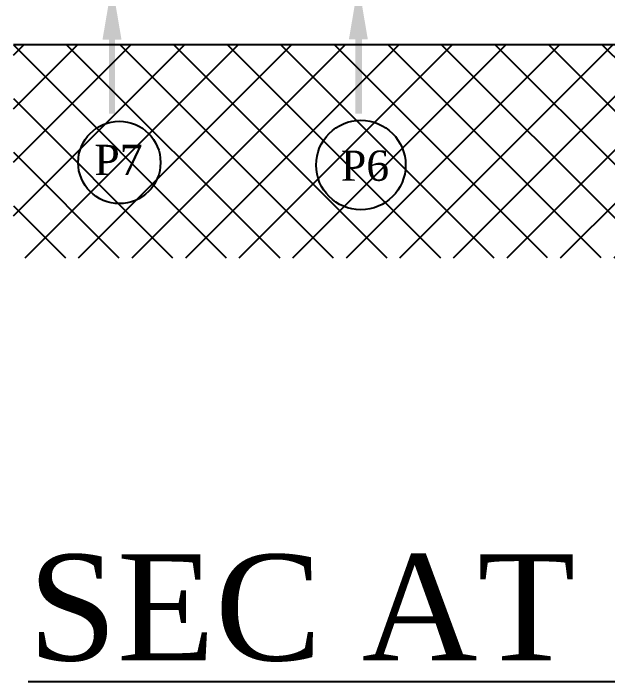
# Model space of a CAD drawing. Header units: millimetres. Extents: x -665 to 1025117, y -27997 to 4210.
# Drawn here: x 1451 to 3412, y -27997 to -25792 of the extents above; entities that cross this region are included whole.
import ezdxf

# ---------------------------------------------------------------- set-up
doc = ezdxf.new("R2010")
doc.units = ezdxf.units.MM
for name, color, linetype in [('$1$PDF_Text', 7, 'Continuous'), ('$2$PDF_0', 7, 'Continuous'), ('AA_Architecture', 7, 'Continuous')]:
    doc.layers.add(name, color=color, linetype=linetype)
doc.styles.add('$0$PDF Arial', font='arial.ttf')

msp = doc.modelspace()

# ---------------------------------------------------------------- hatches: boundary and pattern name
h = msp.add_hatch()
h.set_pattern_fill('ANSI37', color=256, scale=1000)
h.set_pattern_definition([(45, (180453.77, 103045.56), (-88.38835, 88.38835), []), (135, (180453.77, 103045.56), (-88.38835, -88.38835), [])])
h.paths.add_polyline_path([(1450.625, -26598.309), (3650.625, -26598.309), (3650.625, -25894.177), (1450.625, -25894.177)], is_closed=False)

# ---------------------------------------------------------------- linework, layer by layer
at = {"layer": '$2$PDF_0', "lineweight": 25}
for centre, radius in [((1800.413, -26283.926), 135.919), ((2597.556, -26292.342), 147.655)]:
    msp.add_circle(centre, radius, dxfattribs=at)
at = {"layer": '$2$PDF_0', "transparency": 33554559}
for points in [[(1807.477, -25878.116), (1776.186, -25694.282), (1744.896, -25878.116)], [(2557.985, -25878.095), (2589.276, -25694.261), (2620.567, -25878.095)], [(1785.965, -26122.576), (1766.408, -26122.576), (1785.965, -25878.116)], [(1766.408, -26122.576), (1785.965, -25878.116), (1766.408, -25878.116)], [(2579.498, -26122.555), (2601.01, -26122.555), (2579.498, -25878.095)], [(2601.01, -26122.555), (2579.498, -25878.095), (2601.01, -25878.095)]]:
    msp.add_solid(points, dxfattribs=at)
at = {"layer": 'AA_Architecture'}
msp.add_line((1450.625, -25894.249), (3650.625, -25894.249), dxfattribs=at)

# ---------------------------------------------------------------- texts
at = {"layer": '$1$PDF_Text', "char_height": 100, "attachment_point": 7, "style": '$0$PDF Arial'}
for s, insert in [('{\\Fcent|c0;P7}', (1717.766, -26325.539)), ('{\\Fcent|c0;P6}', (2531.417, -26345.948))]:
    msp.add_mtext(s, dxfattribs=dict(at, insert=insert))
at = {"transparency": 33554666, "insert": (1498.968, -27577.158), "char_height": 350, "attachment_point": 1}
msp.add_mtext_dynamic_manual_height_columns('{\\Fcent|c0;\\L\\C6;SEC AT A-A  1:50}', width=13928.07527, gutter_width=12.5, heights=[2060.491], dxfattribs=at)

doc.saveas('drawing.dxf')
